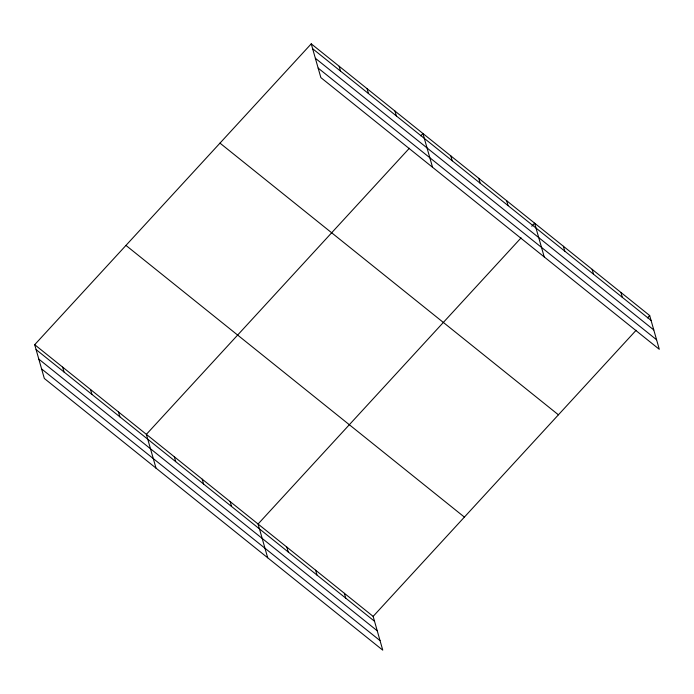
<?xml version="1.0" encoding="UTF-8"?>
<svg xmlns="http://www.w3.org/2000/svg" width="694" height="694" viewBox="0 0 694 694"><rect width="100%" height="100%" fill="white"/><g stroke="black" fill="none" stroke-linecap="round" stroke-linejoin="round"><path stroke-width="1.04" d="M34.7 344.692L373.138 616.385L382.758 650.157L44.321 378.464L34.7 344.692L311.242 43.843L649.679 315.536L659.3 349.308L320.862 77.615L311.242 43.843M409.373 148.238L146.382 434.349L156.003 468.129M420.781 135.824L422.924 133.5L432.544 167.271M521.064 237.895L258.073 524.013L267.693 557.785M531.76 226.261L534.606 223.156L544.226 256.927M373.138 616.385L636.129 330.266M647.537 317.861L649.679 315.536M312.63 48.727L651.067 320.42M315.345 58.261L653.783 329.954M318.147 68.081L656.585 339.774M219.981 143.12L558.418 414.812M125.961 245.416L464.399 517.099M36.088 349.576L374.534 621.269M38.803 359.11L377.25 630.803M41.605 368.93L380.043 640.623M620.913 292.434L622.301 297.327M592.147 269.341L593.535 274.234M563.381 246.249L564.769 251.133M506.689 200.74L508.077 205.624M478.765 178.332L480.161 183.216M450.848 155.916L452.236 160.8M394.999 111.083L396.395 115.967M367.083 88.667L368.471 93.551M339.158 66.26L340.554 71.144M344.371 593.292L345.768 598.176M315.605 570.199L317.002 575.083M286.839 547.106L288.227 551.99M230.148 501.597L231.544 506.481M202.232 479.181L203.62 484.065M174.307 456.765L175.695 461.649M118.466 411.941L119.854 416.825M90.541 389.525L91.938 394.409M62.625 367.109L64.013 371.993"/></g></svg>
